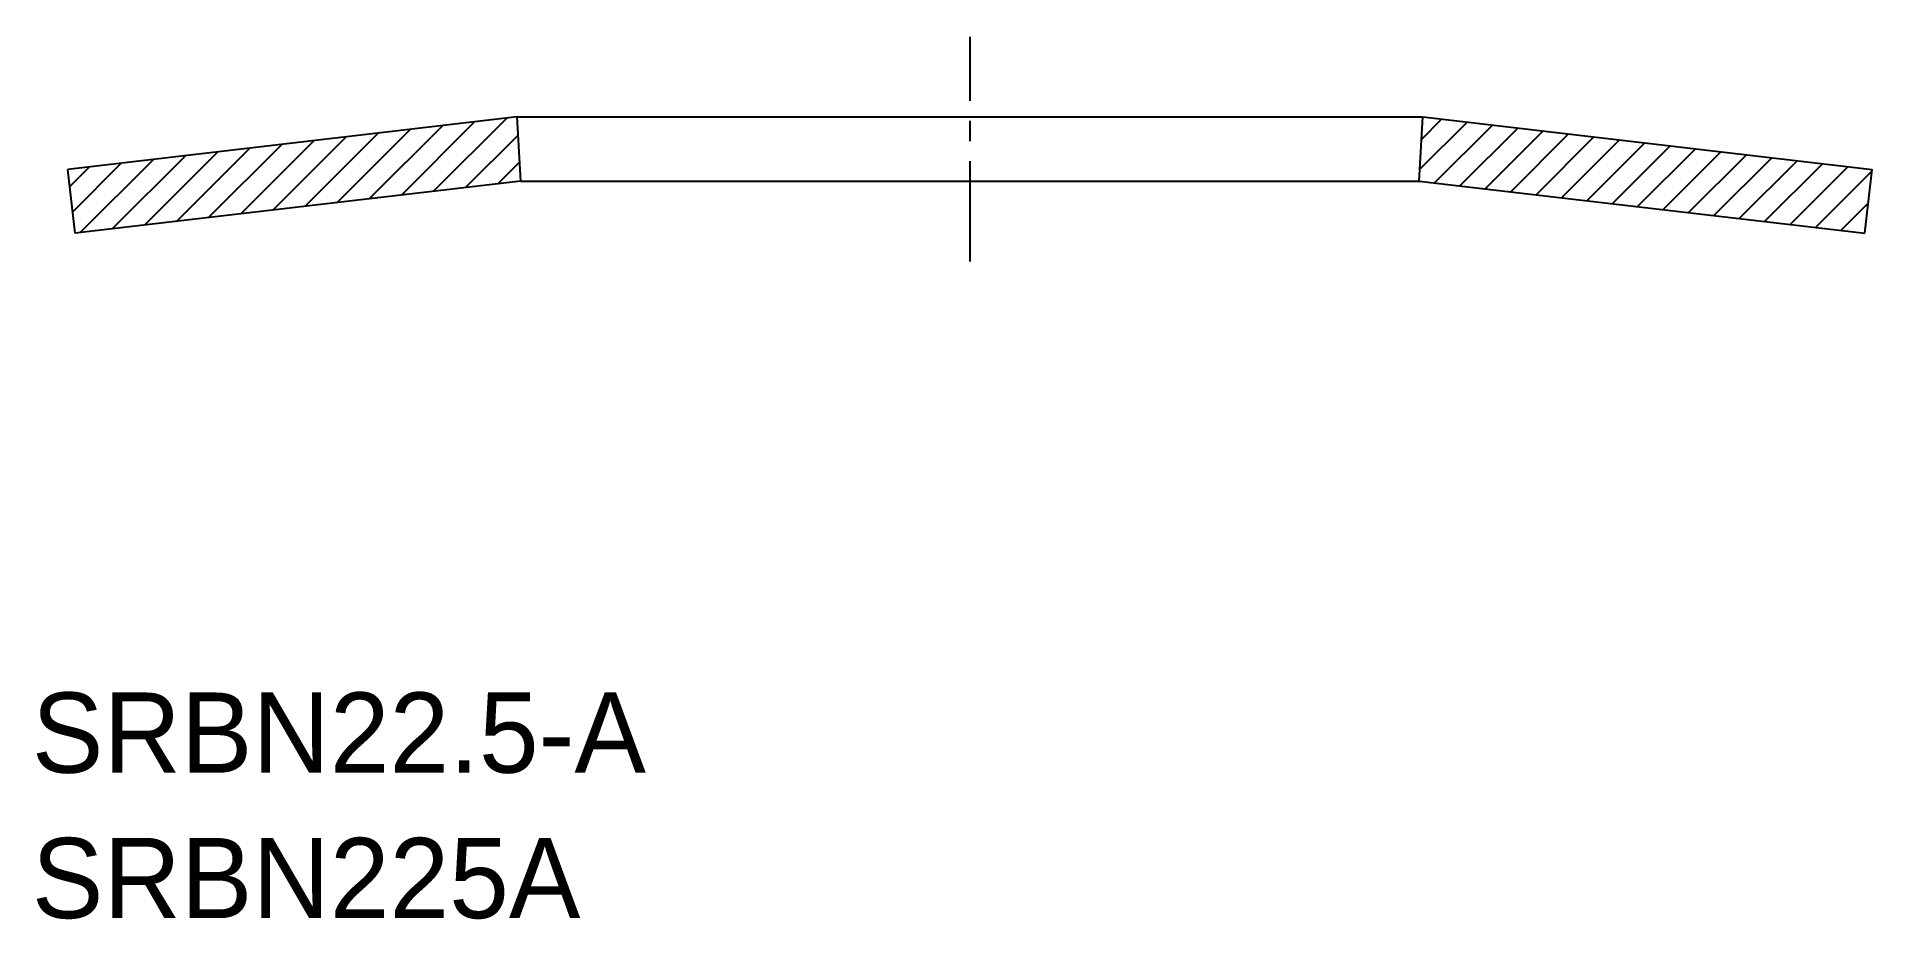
# Model space of a CAD drawing. Extents: x 128.1 to 151, y 139.9 to 150.9.
import ezdxf

# ---------------------------------------------------------------- set-up
doc = ezdxf.new("R2010")
doc.units = 0
doc.linetypes.add('CENTER', pattern=[2, 1.25, -0.25, 0.25, -0.25])
doc.layers.get('0').update_dxf_attribs({"linetype": 'CONTINUOUS'})
doc.layers.add('CENTER', color=1, linetype='CENTER')

# ---------------------------------------------------------------- blocks, each defined once
blk = doc.blocks.new('*X7')
at = {"color": 0, "linetype": 'CONTINUOUS'}
for p, q in [((133.092, 149.002), (134.004, 149.914)), ((131.09, 148.768), (132.002, 149.68)), ((131.49, 148.815), (132.403, 149.727)), ((131.891, 148.861), (132.803, 149.774)), ((132.291, 148.908), (133.203, 149.82)), ((132.692, 148.955), (133.604, 149.867)), ((133.492, 149.049), (134.147, 149.703)), ((129.088, 148.533), (130, 149.446)), ((129.488, 148.58), (130.401, 149.492)), ((129.889, 148.627), (130.801, 149.539)), ((130.289, 148.674), (131.201, 149.586)), ((130.69, 148.721), (131.602, 149.633)), ((128.557, 149.063), (128.799, 149.305)), ((128.594, 148.746), (129.199, 149.352)), ((128.688, 148.487), (129.6, 149.399)), ((133.893, 149.096), (134.166, 149.369))]:
    blk.add_line(p, q, dxfattribs=at)
blk = doc.blocks.new('*X8')
at = {"color": 0, "linetype": 'CONTINUOUS'}
for p, q in [((145.411, 149.653), (145.659, 149.902)), ((145.389, 149.278), (145.976, 149.865)), ((145.571, 149.107), (146.292, 149.828)), ((145.888, 149.07), (146.609, 149.791)), ((146.204, 149.033), (146.925, 149.754)), ((146.521, 148.996), (147.242, 149.717)), ((146.837, 148.959), (147.558, 149.68)), ((147.154, 148.922), (147.875, 149.643)), ((147.47, 148.885), (148.192, 149.606)), ((147.787, 148.848), (148.508, 149.569)), ((148.103, 148.811), (148.825, 149.532)), ((148.42, 148.774), (149.141, 149.495)), ((148.737, 148.737), (149.458, 149.458)), ((149.053, 148.699), (149.774, 149.421)), ((149.37, 148.662), (150.091, 149.384)), ((149.686, 148.625), (150.407, 149.346)), ((150.003, 148.588), (150.724, 149.309)), ((150.319, 148.551), (151.026, 149.258)), ((150.636, 148.514), (150.979, 148.858))]:
    blk.add_line(p, q, dxfattribs=at)

msp = doc.modelspace()

# ---------------------------------------------------------------- linework, layer by layer
at = {"color": 7, "linetype": 'CONTINUOUS'}
for p, q in [((134.133, 149.929), (128.532, 149.274)), ((134.133, 149.929), (145.427, 149.929)), ((134.18, 149.129), (134.133, 149.929)), ((145.38, 149.129), (145.427, 149.929)), ((145.427, 149.929), (151.028, 149.274)), ((128.625, 148.479), (128.532, 149.274)), ((150.935, 148.479), (151.028, 149.274)), ((134.18, 149.129), (128.625, 148.479)), ((134.18, 149.129), (145.38, 149.129)), ((145.38, 149.129), (150.935, 148.479))]:
    msp.add_line(p, q, dxfattribs=at)
at = {"layer": 'CENTER', "color": 1, "linetype": 'CENTER'}
msp.add_line((139.78, 148.129), (139.78, 150.929), dxfattribs=at)

# ---------------------------------------------------------------- block references
at = {"color": 7, "linetype": 'CONTINUOUS'}
for name in ['*X7', '*X8']:
    msp.add_blockref(name, (0, 0), dxfattribs=at)

# ---------------------------------------------------------------- texts
for s, p in [('SRBN22.5-A', (128.085, 141.755)), ('SRBN225A', (128.085, 139.942))]:
    msp.add_text(s, height=1).set_placement(p)

doc.saveas('drawing.dxf')
